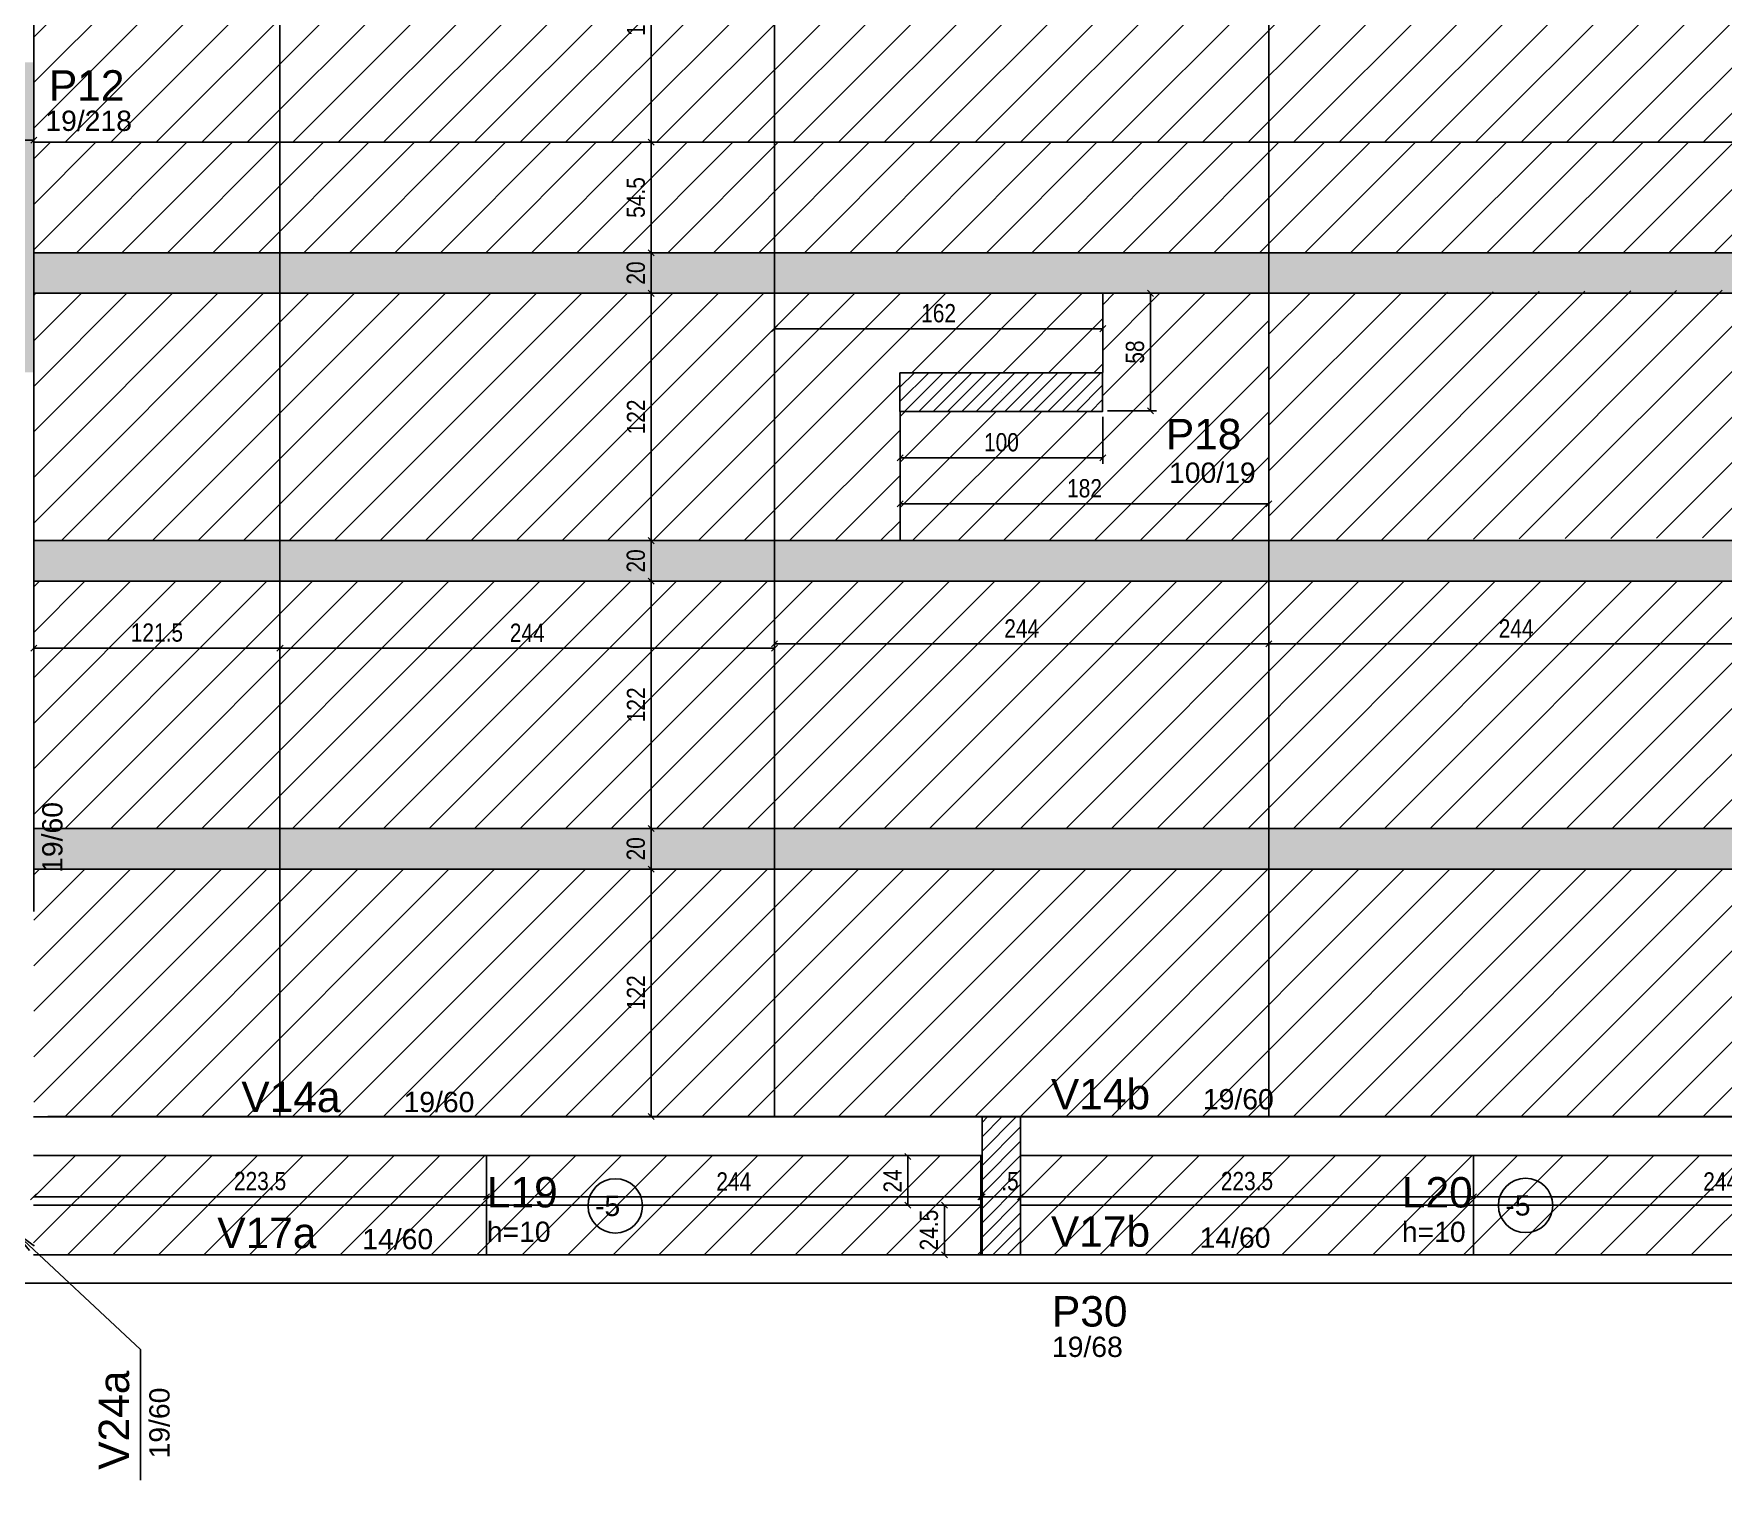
# Model space of a CAD drawing. Extents: x 1022 to 7350, y 170 to 3791.
# Drawn here: x 4524 to 5358, y 1556 to 2270 of the extents above; entities that cross this region are included whole.
import ezdxf

# ---------------------------------------------------------------- set-up
doc = ezdxf.new("R2010")
doc.units = 0
for name, color, linetype in [('1', 1, 'Continuous'), ('3', 3, 'Continuous'), ('8', 8, 'Continuous'), ('COTA', 241, 'Continuous'), ('ES-VIGA', 3, 'Continuous'), ('L-D', 2, 'Continuous'), ('L-N', 4, 'Continuous'), ('P-D', 2, 'Continuous'), ('Painéis', 200, 'Continuous'), ('Pilares', 5, 'Continuous'), ('VIG-D', 2, 'Continuous'), ('VIG-N', 4, 'Continuous')]:
    doc.layers.add(name, color=color, linetype=linetype)
doc.layers.add('Hachura', color=251, linetype='Continuous', lineweight=9)
doc.layers.add('REAPROVEITAMENTO', color=251, linetype='Continuous', lineweight=9)
doc.styles.add('COTA TECNICA-50', font='techl___.ttf', dxfattribs={"height": 9})
doc.styles.get("Standard").update_dxf_attribs({"font": 'arial.ttf'})
doc.dimstyles.new('COTA PAINEL-50', dxfattribs={"dimtxt": 9, "dimasz": 3, "dimexe": 3, "dimexo": 3, "dimgap": 3, "dimtad": 1, "dimdec": 1, "dimzin": 12, "dimdsep": 46, "dimtxsty": 'COTA TECNICA-50', "dimblk1": 'OBLIQUE', "dimblk2": 'OBLIQUE', "dimsah": 1, "dimcen": 0.9, "dimclrd": 4, "dimclre": 4, "dimclrt": 240, "dimadec": 1, "dimazin": 3, "dimtfac": 1, "dimtdec": 1, "dimtmove": 0, "dimatfit": 3, "dimfxl": 1, "dimtolj": 1, "dimtzin": 12, "dimarcsym": 0})
pattern_1 = [(45, (-1214.97, -298.365), (-11.22532, 11.22532), [])]

# ---------------------------------------------------------------- blocks, each defined once
blk = doc.blocks.new('_Oblique')
at = {"color": 0, "linetype": 'ByBlock', "lineweight": -2}
blk.add_line((-0.5, -0.5), (0.5, 0.5), dxfattribs=at)
blk = doc.blocks.new('*D112')
at = {"layer": 'COTA', "color": 4, "lineweight": -2, "transparency": 16777216}
for p, q in [((4498.45, 2220.37), (4498.45, 2220.37)), ((4524.45, 2220.37), (4524.45, 2220.37)), ((4498.45, 2217.37), (4524.45, 2217.37))]:
    blk.add_line(p, q, dxfattribs=at)
at = {"layer": 'Defpoints', "color": 0, "transparency": 16777216}
for p in [(4498.45, 2217.37), (4524.45, 2217.37), (4524.45, 2217.37)]:
    blk.add_point(p, dxfattribs=at)
at = {"layer": 'COTA', "color": 4, "lineweight": -2, "transparency": 16777216, "xscale": 3, "yscale": 3, "zscale": 3, "rotation": 180}
blk.add_blockref('_Oblique', (4498.45, 2217.37), dxfattribs=at)
at = {"layer": 'COTA', "color": 4, "lineweight": -2, "transparency": 16777216, "xscale": 3, "yscale": 3, "zscale": 3}
blk.add_blockref('_Oblique', (4524.45, 2217.37), dxfattribs=at)
at = {"layer": 'COTA', "color": 240, "transparency": 16777216, "insert": (4511.45, 2224.96), "char_height": 9, "attachment_point": 5, "style": 'COTA TECNICA-50'}
blk.add_mtext('\\A1;26', dxfattribs=at)
blk = doc.blocks.new('*D119')
at = {"layer": 'COTA', "color": 4, "lineweight": -2, "transparency": 16777216}
blk.add_line((4829.15, 1735.86), (4829.15, 1857.86), dxfattribs=at)
at = {"layer": 'Defpoints', "color": 0, "transparency": 16777216}
for p in [(4829.15, 1857.86), (4829.15, 1857.86), (4829.15, 1735.86)]:
    blk.add_point(p, dxfattribs=at)
at = {"layer": 'COTA', "color": 4, "lineweight": -2, "transparency": 16777216, "xscale": 3, "yscale": 3, "zscale": 3}
for p, rotation in [((4829.15, 1857.86), 90), ((4829.15, 1735.86), 270)]:
    blk.add_blockref('_Oblique', p, dxfattribs=dict(at, rotation=rotation))
at = {"layer": 'COTA', "color": 240, "transparency": 16777216, "insert": (4821.6, 1796.86), "char_height": 9, "attachment_point": 5, "rotation": 90, "style": 'COTA TECNICA-50'}
blk.add_mtext('\\A1;122', dxfattribs=at)
blk = doc.blocks.new('*D120')
at = {"layer": 'COTA', "color": 4, "lineweight": -2, "transparency": 16777216}
blk.add_line((4829.15, 1857.86), (4829.15, 1877.86), dxfattribs=at)
at = {"layer": 'Defpoints', "color": 0, "transparency": 16777216}
for p in [(4829.15, 1877.86), (4829.15, 1877.86), (4829.15, 1857.86)]:
    blk.add_point(p, dxfattribs=at)
at = {"layer": 'COTA', "color": 4, "lineweight": -2, "transparency": 16777216, "xscale": 3, "yscale": 3, "zscale": 3}
for p, rotation in [((4829.15, 1877.86), 90), ((4829.15, 1857.86), 270)]:
    blk.add_blockref('_Oblique', p, dxfattribs=dict(at, rotation=rotation))
at = {"layer": 'COTA', "color": 240, "transparency": 16777216, "insert": (4821.56, 1867.86), "char_height": 9, "attachment_point": 5, "rotation": 90, "style": 'COTA TECNICA-50'}
blk.add_mtext('\\A1;20', dxfattribs=at)
blk = doc.blocks.new('*D121')
at = {"layer": 'COTA', "color": 4, "lineweight": -2, "transparency": 16777216}
blk.add_line((4829.15, 1877.86), (4829.15, 1999.86), dxfattribs=at)
at = {"layer": 'Defpoints', "color": 0, "transparency": 16777216}
for p in [(4829.15, 1999.86), (4829.15, 1999.86), (4829.15, 1877.86)]:
    blk.add_point(p, dxfattribs=at)
at = {"layer": 'COTA', "color": 4, "lineweight": -2, "transparency": 16777216, "xscale": 3, "yscale": 3, "zscale": 3}
for p, rotation in [((4829.15, 1999.86), 90), ((4829.15, 1877.86), 270)]:
    blk.add_blockref('_Oblique', p, dxfattribs=dict(at, rotation=rotation))
at = {"layer": 'COTA', "color": 240, "transparency": 16777216, "insert": (4821.6, 1938.86), "char_height": 9, "attachment_point": 5, "rotation": 90, "style": 'COTA TECNICA-50'}
blk.add_mtext('\\A1;122', dxfattribs=at)
blk = doc.blocks.new('*D122')
at = {"layer": 'COTA', "color": 4, "lineweight": -2, "transparency": 16777216}
blk.add_line((4829.15, 1999.86), (4829.15, 2019.86), dxfattribs=at)
at = {"layer": 'Defpoints', "color": 0, "transparency": 16777216}
for p in [(4829.15, 2019.86), (4829.15, 2019.86), (4829.15, 1999.86)]:
    blk.add_point(p, dxfattribs=at)
at = {"layer": 'COTA', "color": 4, "lineweight": -2, "transparency": 16777216, "xscale": 3, "yscale": 3, "zscale": 3}
for p, rotation in [((4829.15, 2019.86), 90), ((4829.15, 1999.86), 270)]:
    blk.add_blockref('_Oblique', p, dxfattribs=dict(at, rotation=rotation))
at = {"layer": 'COTA', "color": 240, "transparency": 16777216, "insert": (4821.56, 2009.86), "char_height": 9, "attachment_point": 5, "rotation": 90, "style": 'COTA TECNICA-50'}
blk.add_mtext('\\A1;20', dxfattribs=at)
blk = doc.blocks.new('*D193')
at = {"layer": 'COTA', "color": 4, "lineweight": -2, "transparency": 16777216}
blk.add_line((4829.15, 2019.86), (4829.15, 2141.86), dxfattribs=at)
at = {"layer": 'Defpoints', "color": 0, "transparency": 16777216}
for p in [(4829.15, 2141.86), (4829.15, 2141.86), (4829.15, 2019.86)]:
    blk.add_point(p, dxfattribs=at)
at = {"layer": 'COTA', "color": 4, "lineweight": -2, "transparency": 16777216, "xscale": 3, "yscale": 3, "zscale": 3}
for p, rotation in [((4829.15, 2141.86), 90), ((4829.15, 2019.86), 270)]:
    blk.add_blockref('_Oblique', p, dxfattribs=dict(at, rotation=rotation))
at = {"layer": 'COTA', "color": 240, "transparency": 16777216, "insert": (4821.6, 2080.86), "char_height": 9, "attachment_point": 5, "rotation": 90, "style": 'COTA TECNICA-50'}
blk.add_mtext('\\A1;122', dxfattribs=at)
blk = doc.blocks.new('*D194')
at = {"layer": 'COTA', "color": 4, "lineweight": -2, "transparency": 16777216}
for p, q in [((4829.15, 2141.86), (4829.15, 2161.86)), ((4831.66, 2161.86), (4832.15, 2161.86))]:
    blk.add_line(p, q, dxfattribs=at)
at = {"layer": 'Defpoints', "color": 0, "transparency": 16777216}
for p in [(4828.66, 2161.86), (4829.15, 2161.86), (4829.15, 2141.86)]:
    blk.add_point(p, dxfattribs=at)
at = {"layer": 'COTA', "color": 4, "lineweight": -2, "transparency": 16777216, "xscale": 3, "yscale": 3, "zscale": 3}
for p, rotation in [((4829.15, 2161.86), 90), ((4829.15, 2141.86), 270)]:
    blk.add_blockref('_Oblique', p, dxfattribs=dict(at, rotation=rotation))
at = {"layer": 'COTA', "color": 240, "transparency": 16777216, "insert": (4821.56, 2151.86), "char_height": 9, "attachment_point": 5, "rotation": 90, "style": 'COTA TECNICA-50'}
blk.add_mtext('\\A1;20', dxfattribs=at)
blk = doc.blocks.new('*D195')
at = {"layer": 'COTA', "color": 4, "lineweight": -2, "transparency": 16777216}
for p, q in [((4778.65, 2216.36), (4832.15, 2216.36)), ((4829.15, 2161.86), (4829.15, 2216.36)), ((4831.66, 2161.86), (4832.15, 2161.86))]:
    blk.add_line(p, q, dxfattribs=at)
at = {"layer": 'Defpoints', "color": 0, "transparency": 16777216}
for p in [(4775.65, 2216.36), (4829.15, 2216.36), (4828.66, 2161.86)]:
    blk.add_point(p, dxfattribs=at)
at = {"layer": 'COTA', "color": 4, "lineweight": -2, "transparency": 16777216, "xscale": 3, "yscale": 3, "zscale": 3}
for p, rotation in [((4829.15, 2216.36), 90), ((4829.15, 2161.86), 270)]:
    blk.add_blockref('_Oblique', p, dxfattribs=dict(at, rotation=rotation))
at = {"layer": 'COTA', "color": 240, "transparency": 16777216, "insert": (4821.55, 2189.11), "char_height": 9, "attachment_point": 5, "rotation": 90, "style": 'COTA TECNICA-50'}
blk.add_mtext('\\A1;54.5', dxfattribs=at)
blk = doc.blocks.new('*D57')
at = {"layer": 'COTA', "color": 4, "lineweight": -2, "transparency": 16777216}
for p, q in [((4829.15, 2216.36), (4829.15, 2338.36)), ((4831.89, 2338.36), (4832.15, 2338.36)), ((4827.63, 2216.36), (4826.15, 2216.36))]:
    blk.add_line(p, q, dxfattribs=at)
at = {"layer": 'Defpoints', "color": 0, "transparency": 16777216}
for p in [(4828.89, 2338.36), (4829.15, 2338.36), (4830.63, 2216.36)]:
    blk.add_point(p, dxfattribs=at)
at = {"layer": 'COTA', "color": 4, "lineweight": -2, "transparency": 16777216, "xscale": 3, "yscale": 3, "zscale": 3}
for p, rotation in [((4829.15, 2338.36), 90), ((4829.15, 2216.36), 270)]:
    blk.add_blockref('_Oblique', p, dxfattribs=dict(at, rotation=rotation))
at = {"layer": 'COTA', "color": 240, "transparency": 16777216, "insert": (4821.6, 2277.36), "char_height": 9, "attachment_point": 5, "rotation": 90, "style": 'COTA TECNICA-50'}
blk.add_mtext('\\A1;122', dxfattribs=at)
blk = doc.blocks.new('*D198')
at = {"layer": 'COTA', "color": 4, "lineweight": -2, "transparency": 16777216}
for p, q in [((5054.94, 2141.86), (5078.48, 2141.86)), ((5075.48, 2083.86), (5075.48, 2141.86)), ((5054.23, 2083.86), (5078.48, 2083.86))]:
    blk.add_line(p, q, dxfattribs=at)
at = {"layer": 'Defpoints', "color": 0, "transparency": 16777216}
for p in [(5051.94, 2141.86), (5075.48, 2141.86), (5051.23, 2083.86)]:
    blk.add_point(p, dxfattribs=at)
at = {"layer": 'COTA', "color": 4, "lineweight": -2, "transparency": 16777216, "xscale": 3, "yscale": 3, "zscale": 3}
for p, rotation in [((5075.48, 2141.86), 90), ((5075.48, 2083.86), 270)]:
    blk.add_blockref('_Oblique', p, dxfattribs=dict(at, rotation=rotation))
at = {"layer": 'COTA', "color": 240, "transparency": 16777216, "insert": (5067.87, 2112.86), "char_height": 9, "attachment_point": 5, "rotation": 90, "style": 'COTA TECNICA-50'}
blk.add_mtext('\\A1;58', dxfattribs=at)
blk = doc.blocks.new('*D75')
at = {"layer": 'COTA', "color": 4, "lineweight": -2, "transparency": 16777216}
for p, q in [((5051.94, 2080.86), (5051.94, 2057.74)), ((4951.94, 2073.86), (4951.94, 2057.74)), ((4951.94, 2060.74), (5051.94, 2060.74))]:
    blk.add_line(p, q, dxfattribs=at)
at = {"layer": 'Defpoints', "color": 0, "transparency": 16777216}
for p in [(4951.94, 2076.86), (5051.94, 2083.86), (5051.94, 2060.74)]:
    blk.add_point(p, dxfattribs=at)
at = {"layer": 'COTA', "color": 4, "lineweight": -2, "transparency": 16777216, "xscale": 3, "yscale": 3, "zscale": 3, "rotation": 180}
blk.add_blockref('_Oblique', (4951.94, 2060.74), dxfattribs=at)
at = {"layer": 'COTA', "color": 4, "lineweight": -2, "transparency": 16777216, "xscale": 3, "yscale": 3, "zscale": 3}
blk.add_blockref('_Oblique', (5051.94, 2060.74), dxfattribs=at)
at = {"layer": 'COTA', "color": 240, "transparency": 16777216, "insert": (5001.94, 2068.33), "char_height": 9, "attachment_point": 5, "style": 'COTA TECNICA-50'}
blk.add_mtext('\\A1;100', dxfattribs=at)
blk = doc.blocks.new('*D76')
at = {"layer": 'COTA', "color": 4, "lineweight": -2, "transparency": 16777216}
blk.add_line((4524.45, 1966.86), (4645.94, 1966.86), dxfattribs=at)
at = {"layer": 'Defpoints', "color": 0, "transparency": 16777216}
for p in [(4524.45, 1966.86), (4645.94, 1966.86), (4645.94, 1966.86)]:
    blk.add_point(p, dxfattribs=at)
at = {"layer": 'COTA', "color": 4, "lineweight": -2, "transparency": 16777216, "xscale": 3, "yscale": 3, "zscale": 3, "rotation": 180}
blk.add_blockref('_Oblique', (4524.45, 1966.86), dxfattribs=at)
at = {"layer": 'COTA', "color": 4, "lineweight": -2, "transparency": 16777216, "xscale": 3, "yscale": 3, "zscale": 3}
blk.add_blockref('_Oblique', (4645.94, 1966.86), dxfattribs=at)
at = {"layer": 'COTA', "color": 240, "transparency": 16777216, "insert": (4585.19, 1974.46), "char_height": 9, "attachment_point": 5, "style": 'COTA TECNICA-50'}
blk.add_mtext('\\A1;121.5', dxfattribs=at)
blk = doc.blocks.new('*D199')
at = {"layer": 'COTA', "color": 4, "lineweight": -2, "transparency": 16777216}
for p, q in [((4645.94, 1966.86), (4889.94, 1966.86)), ((4889.94, 1965.99), (4889.94, 1963.86))]:
    blk.add_line(p, q, dxfattribs=at)
at = {"layer": 'Defpoints', "color": 0, "transparency": 16777216}
for p in [(4889.94, 1968.99), (4645.94, 1966.86), (4889.94, 1966.86)]:
    blk.add_point(p, dxfattribs=at)
at = {"layer": 'COTA', "color": 4, "lineweight": -2, "transparency": 16777216, "xscale": 3, "yscale": 3, "zscale": 3, "rotation": 180}
blk.add_blockref('_Oblique', (4645.94, 1966.86), dxfattribs=at)
at = {"layer": 'COTA', "color": 4, "lineweight": -2, "transparency": 16777216, "xscale": 3, "yscale": 3, "zscale": 3}
blk.add_blockref('_Oblique', (4889.94, 1966.86), dxfattribs=at)
at = {"layer": 'COTA', "color": 240, "transparency": 16777216, "insert": (4767.94, 1974.43), "char_height": 9, "attachment_point": 5, "style": 'COTA TECNICA-50'}
blk.add_mtext('\\A1;244', dxfattribs=at)
blk = doc.blocks.new('*D200')
at = {"layer": 'COTA', "color": 4, "lineweight": -2, "transparency": 16777216}
blk.add_line((4889.94, 1968.99), (5133.94, 1968.99), dxfattribs=at)
at = {"layer": 'Defpoints', "color": 0, "transparency": 16777216}
for p in [(4889.94, 1968.99), (5133.94, 1968.99), (5133.94, 1968.99)]:
    blk.add_point(p, dxfattribs=at)
at = {"layer": 'COTA', "color": 4, "lineweight": -2, "transparency": 16777216, "xscale": 3, "yscale": 3, "zscale": 3, "rotation": 180}
blk.add_blockref('_Oblique', (4889.94, 1968.99), dxfattribs=at)
at = {"layer": 'COTA', "color": 4, "lineweight": -2, "transparency": 16777216, "xscale": 3, "yscale": 3, "zscale": 3}
blk.add_blockref('_Oblique', (5133.94, 1968.99), dxfattribs=at)
at = {"layer": 'COTA', "color": 240, "transparency": 16777216, "insert": (5011.94, 1976.56), "char_height": 9, "attachment_point": 5, "style": 'COTA TECNICA-50'}
blk.add_mtext('\\A1;244', dxfattribs=at)
blk = doc.blocks.new('*D201')
at = {"layer": 'COTA', "color": 4, "lineweight": -2, "transparency": 16777216}
blk.add_line((5133.94, 1968.99), (5377.94, 1968.99), dxfattribs=at)
at = {"layer": 'Defpoints', "color": 0, "transparency": 16777216}
for p in [(5133.94, 1968.99), (5377.94, 1968.99), (5377.94, 1968.99)]:
    blk.add_point(p, dxfattribs=at)
at = {"layer": 'COTA', "color": 4, "lineweight": -2, "transparency": 16777216, "xscale": 3, "yscale": 3, "zscale": 3, "rotation": 180}
blk.add_blockref('_Oblique', (5133.94, 1968.99), dxfattribs=at)
at = {"layer": 'COTA', "color": 4, "lineweight": -2, "transparency": 16777216, "xscale": 3, "yscale": 3, "zscale": 3}
blk.add_blockref('_Oblique', (5377.94, 1968.99), dxfattribs=at)
at = {"layer": 'COTA', "color": 240, "transparency": 16777216, "insert": (5255.94, 1976.56), "char_height": 9, "attachment_point": 5, "style": 'COTA TECNICA-50'}
blk.add_mtext('\\A1;244', dxfattribs=at)
blk = doc.blocks.new('*D205')
at = {"layer": 'COTA', "color": 4, "lineweight": -2, "transparency": 16777216}
for p, q in [((4889.94, 2128.73), (4889.94, 2121.4)), ((5051.94, 2128.73), (5051.94, 2121.4)), ((4889.94, 2124.4), (5051.94, 2124.4))]:
    blk.add_line(p, q, dxfattribs=at)
at = {"layer": 'Defpoints', "color": 0, "transparency": 16777216}
for p in [(4889.94, 2131.73), (5051.94, 2131.73), (5051.94, 2124.4)]:
    blk.add_point(p, dxfattribs=at)
at = {"layer": 'COTA', "color": 4, "lineweight": -2, "transparency": 16777216, "xscale": 3, "yscale": 3, "zscale": 3, "rotation": 180}
blk.add_blockref('_Oblique', (4889.94, 2124.4), dxfattribs=at)
at = {"layer": 'COTA', "color": 4, "lineweight": -2, "transparency": 16777216, "xscale": 3, "yscale": 3, "zscale": 3}
blk.add_blockref('_Oblique', (5051.94, 2124.4), dxfattribs=at)
at = {"layer": 'COTA', "color": 240, "transparency": 16777216, "insert": (4970.94, 2131.99), "char_height": 9, "attachment_point": 5, "style": 'COTA TECNICA-50'}
blk.add_mtext('\\A1;162', dxfattribs=at)
blk = doc.blocks.new('*D206')
at = {"layer": 'COTA', "color": 4, "lineweight": -2, "transparency": 16777216}
for p, q in [((4951.94, 2040.91), (4951.94, 2035.05)), ((4951.94, 2038.05), (5133.94, 2038.05)), ((5133.94, 2040.91), (5133.94, 2035.05))]:
    blk.add_line(p, q, dxfattribs=at)
at = {"layer": 'Defpoints', "color": 0, "transparency": 16777216}
for p in [(4951.94, 2043.91), (5133.94, 2043.91), (5133.94, 2038.05)]:
    blk.add_point(p, dxfattribs=at)
at = {"layer": 'COTA', "color": 4, "lineweight": -2, "transparency": 16777216, "xscale": 3, "yscale": 3, "zscale": 3, "rotation": 180}
blk.add_blockref('_Oblique', (4951.94, 2038.05), dxfattribs=at)
at = {"layer": 'COTA', "color": 4, "lineweight": -2, "transparency": 16777216, "xscale": 3, "yscale": 3, "zscale": 3}
blk.add_blockref('_Oblique', (5133.94, 2038.05), dxfattribs=at)
at = {"layer": 'COTA', "color": 240, "transparency": 16777216, "insert": (5042.94, 2045.63), "char_height": 9, "attachment_point": 5, "style": 'COTA TECNICA-50'}
blk.add_mtext('\\A1;182', dxfattribs=at)
blk = doc.blocks.new('*D47')
at = {"layer": 'COTA', "color": 4, "lineweight": -2, "transparency": 16777216}
blk.add_line((4973.8, 1667.53), (4973.8, 1692.03), dxfattribs=at)
at = {"layer": 'Defpoints', "color": 0, "transparency": 16777216}
for p in [(4973.8, 1692.03), (4973.8, 1692.03), (4973.8, 1667.53)]:
    blk.add_point(p, dxfattribs=at)
at = {"layer": 'COTA', "color": 4, "lineweight": -2, "transparency": 16777216, "xscale": 3, "yscale": 3, "zscale": 3}
for p, rotation in [((4973.8, 1692.03), 90), ((4973.8, 1667.53), 270)]:
    blk.add_blockref('_Oblique', p, dxfattribs=dict(at, rotation=rotation))
at = {"layer": 'COTA', "color": 240, "transparency": 16777216, "insert": (4966.2, 1679.78), "char_height": 9, "attachment_point": 5, "rotation": 90, "style": 'COTA TECNICA-50'}
blk.add_mtext('\\A1;24.5', dxfattribs=at)
blk = doc.blocks.new('*D48')
at = {"layer": 'COTA', "color": 4, "lineweight": -2, "transparency": 16777216}
blk.add_line((4955.79, 1692.03), (4955.79, 1716.02), dxfattribs=at)
at = {"layer": 'Defpoints', "color": 0, "transparency": 16777216}
for p in [(4955.79, 1716.02), (4955.79, 1716.02), (4955.79, 1692.03)]:
    blk.add_point(p, dxfattribs=at)
at = {"layer": 'COTA', "color": 4, "lineweight": -2, "transparency": 16777216, "xscale": 3, "yscale": 3, "zscale": 3}
for p, rotation in [((4955.79, 1716.02), 90), ((4955.79, 1692.03), 270)]:
    blk.add_blockref('_Oblique', p, dxfattribs=dict(at, rotation=rotation))
at = {"layer": 'COTA', "color": 240, "transparency": 16777216, "insert": (4948.23, 1704.03), "char_height": 9, "attachment_point": 5, "rotation": 90, "style": 'COTA TECNICA-50'}
blk.add_mtext('\\A1;24', dxfattribs=at)
blk = doc.blocks.new('*D187')
at = {"layer": 'COTA', "color": 4, "lineweight": -2, "transparency": 16777216}
for p, q in [((4991.86, 1696.21), (4988.86, 1696.21)), ((4991.86, 1696.21), (4992.36, 1696.21)), ((4991.86, 1693.43), (4991.86, 1693.21)), ((4992.36, 1696.21), (5013.95, 1696.21)), ((4992.36, 1693.43), (4992.36, 1693.21))]:
    blk.add_line(p, q, dxfattribs=at)
at = {"layer": 'Defpoints', "color": 0, "transparency": 16777216}
for p in [(4991.86, 1696.43), (4992.36, 1696.43), (4992.36, 1696.21)]:
    blk.add_point(p, dxfattribs=at)
at = {"layer": 'COTA', "color": 4, "lineweight": -2, "transparency": 16777216, "xscale": 3, "yscale": 3, "zscale": 3}
blk.add_blockref('_Oblique', (4991.86, 1696.21), dxfattribs=at)
at = {"layer": 'COTA', "color": 4, "lineweight": -2, "transparency": 16777216, "xscale": 3, "yscale": 3, "zscale": 3, "rotation": 180}
blk.add_blockref('_Oblique', (4992.36, 1696.21), dxfattribs=at)
at = {"layer": 'COTA', "color": 240, "transparency": 16777216, "insert": (5006.16, 1703.81), "char_height": 9, "attachment_point": 5, "style": 'COTA TECNICA-50'}
blk.add_mtext('\\A1;.5', dxfattribs=at)
blk = doc.blocks.new('*D188')
at = {"layer": 'COTA', "color": 4, "lineweight": -2, "transparency": 16777216}
blk.add_line((4991.86, 1696.21), (4747.86, 1696.21), dxfattribs=at)
at = {"layer": 'Defpoints', "color": 0, "transparency": 16777216}
for p in [(4747.86, 1696.21), (4747.86, 1696.21), (4991.86, 1696.21)]:
    blk.add_point(p, dxfattribs=at)
at = {"layer": 'COTA', "color": 4, "lineweight": -2, "transparency": 16777216, "xscale": 3, "yscale": 3, "zscale": 3, "rotation": 180}
blk.add_blockref('_Oblique', (4747.86, 1696.21), dxfattribs=at)
at = {"layer": 'COTA', "color": 4, "lineweight": -2, "transparency": 16777216, "xscale": 3, "yscale": 3, "zscale": 3}
blk.add_blockref('_Oblique', (4991.86, 1696.21), dxfattribs=at)
at = {"layer": 'COTA', "color": 240, "transparency": 16777216, "insert": (4869.86, 1703.78), "char_height": 9, "attachment_point": 5, "style": 'COTA TECNICA-50'}
blk.add_mtext('\\A1;244', dxfattribs=at)
blk = doc.blocks.new('*D49')
at = {"layer": 'COTA', "color": 4, "lineweight": -2, "transparency": 16777216}
blk.add_line((4747.86, 1696.21), (4524.36, 1696.21), dxfattribs=at)
at = {"layer": 'Defpoints', "color": 0, "transparency": 16777216}
for p in [(4524.36, 1696.21), (4524.36, 1696.21), (4747.86, 1696.21)]:
    blk.add_point(p, dxfattribs=at)
at = {"layer": 'COTA', "color": 4, "lineweight": -2, "transparency": 16777216, "xscale": 3, "yscale": 3, "zscale": 3, "rotation": 180}
blk.add_blockref('_Oblique', (4524.36, 1696.21), dxfattribs=at)
at = {"layer": 'COTA', "color": 4, "lineweight": -2, "transparency": 16777216, "xscale": 3, "yscale": 3, "zscale": 3}
blk.add_blockref('_Oblique', (4747.86, 1696.21), dxfattribs=at)
at = {"layer": 'COTA', "color": 240, "transparency": 16777216, "insert": (4636.11, 1703.91), "char_height": 9, "attachment_point": 5, "style": 'COTA TECNICA-50'}
blk.add_mtext('\\A1;223.5', dxfattribs=at)
blk = doc.blocks.new('*D190')
at = {"layer": 'COTA', "color": 4, "lineweight": -2, "transparency": 16777216}
blk.add_line((5478.86, 1696.21), (5234.86, 1696.21), dxfattribs=at)
at = {"layer": 'Defpoints', "color": 0, "transparency": 16777216}
for p in [(5234.86, 1696.21), (5234.86, 1696.21), (5478.86, 1696.21)]:
    blk.add_point(p, dxfattribs=at)
at = {"layer": 'COTA', "color": 4, "lineweight": -2, "transparency": 16777216, "xscale": 3, "yscale": 3, "zscale": 3, "rotation": 180}
blk.add_blockref('_Oblique', (5234.86, 1696.21), dxfattribs=at)
at = {"layer": 'COTA', "color": 4, "lineweight": -2, "transparency": 16777216, "xscale": 3, "yscale": 3, "zscale": 3}
blk.add_blockref('_Oblique', (5478.86, 1696.21), dxfattribs=at)
at = {"layer": 'COTA', "color": 240, "transparency": 16777216, "insert": (5356.86, 1703.78), "char_height": 9, "attachment_point": 5, "style": 'COTA TECNICA-50'}
blk.add_mtext('\\A1;244', dxfattribs=at)
blk = doc.blocks.new('*D52')
at = {"layer": 'COTA', "color": 4, "lineweight": -2, "transparency": 16777216}
blk.add_line((5234.86, 1696.21), (5011.36, 1696.21), dxfattribs=at)
at = {"layer": 'Defpoints', "color": 0, "transparency": 16777216}
for p in [(5011.36, 1696.21), (5011.36, 1696.21), (5234.86, 1696.21)]:
    blk.add_point(p, dxfattribs=at)
at = {"layer": 'COTA', "color": 4, "lineweight": -2, "transparency": 16777216, "xscale": 3, "yscale": 3, "zscale": 3, "rotation": 180}
blk.add_blockref('_Oblique', (5011.36, 1696.21), dxfattribs=at)
at = {"layer": 'COTA', "color": 4, "lineweight": -2, "transparency": 16777216, "xscale": 3, "yscale": 3, "zscale": 3}
blk.add_blockref('_Oblique', (5234.86, 1696.21), dxfattribs=at)
at = {"layer": 'COTA', "color": 240, "transparency": 16777216, "insert": (5123.11, 1703.91), "char_height": 9, "attachment_point": 5, "style": 'COTA TECNICA-50'}
blk.add_mtext('\\A1;223.5', dxfattribs=at)

msp = doc.modelspace()

# ---------------------------------------------------------------- hatches: boundary and pattern name
at = {"layer": 'Hachura', "linetype": 'ByBlock'}
h = msp.add_hatch(color=256, dxfattribs=at)
h.dxf.hatch_style = 1
h.paths.add_polyline_path([(4524.41, 2102.86), (4498.36, 2102.86), (4498.45, 2255.86), (4524.49, 2255.86)])
h = msp.add_hatch(color=256, dxfattribs=at)
h.dxf.hatch_style = 1
h.paths.add_polyline_path([(6128.94, 2161.86), (6128.94, 2141.82), (6353.94, 2141.82), (6353.94, 2161.86)])
h.paths.add_polyline_path([(6109.94, 2141.82), (6109.94, 2161.86), (4524.45, 2161.86), (4524.45, 2141.82)])
h = msp.add_hatch(color=256, dxfattribs=at)
h.dxf.hatch_style = 1
h.paths.add_polyline_path([(6456.44, 2019.86), (6456.44, 1999.83), (4524.45, 1999.83), (4524.45, 2019.86)])
h = msp.add_hatch(color=256, dxfattribs=at)
h.dxf.hatch_style = 1
h.paths.add_polyline_path([(6456.44, 1877.86), (6456.44, 1857.83), (4524.45, 1857.83), (4524.45, 1877.86)])
at = {"layer": 'REAPROVEITAMENTO', "linetype": 'ByBlock'}
h = msp.add_hatch(dxfattribs=at)
h.set_pattern_fill('ANSI31', color=256, scale=5, style=2)
h.set_pattern_definition([(45, (-1214.97, -440.365), (-11.22532, 11.22532), [])])
h.paths.add_polyline_path([(6109.94, 2338.36), (4524.45, 2338.36), (4524.45, 2331.86), (4524.45, 2216.36), (6109.94, 2216.36)])
h = msp.add_hatch(dxfattribs=at)
h.set_pattern_fill('ANSI31', color=256, scale=5, style=2)
h.set_pattern_definition(pattern_1)
h.paths.add_polyline_path([(6109.95, 2216.27), (4524.45, 2216.36), (4524.45, 2161.86), (6109.95, 2161.86)])
h = msp.add_hatch(dxfattribs=at)
h.set_pattern_fill('ANSI31', color=256, scale=5, style=2)
h.set_pattern_definition(pattern_1)
h.paths.add_polyline_path([(5468.14, 2102.57), (5475.21, 2102.57), (5456.21, 2083.57), (5449.14, 2083.57)])
h.paths.add_polyline_path([(5446.93, 2102.57), (5454, 2102.57), (5438.9, 2087.47), (5438.9, 2094.54)])
h.paths.add_polyline_path([(5505.71, 2083.57), (5498.64, 2083.57), (5517.64, 2102.56), (5524.71, 2102.56)])
h.paths.add_polyline_path([(5519.85, 2083.56), (5538.9, 2102.56), (5538.9, 2144.56), (5133.94, 2141.86), (5133.94, 2019.86), (5538.9, 2022.56), (5538.9, 2095.53), (5526.92, 2083.56)])
h = msp.add_hatch(dxfattribs=at)
h.set_pattern_fill('ANSI31', color=256, scale=5, style=2)
h.set_pattern_definition(pattern_1)
h.paths.add_polyline_path([(4951.94, 2083.86), (4951.94, 2102.86), (5051.94, 2102.86), (5051.94, 2141.86), (4524.45, 2141.86), (4524.45, 2019.86), (4951.94, 2019.86)])
h = msp.add_hatch(dxfattribs=at)
h.set_pattern_fill('ANSI31', color=256, scale=5, style=2)
h.set_pattern_definition([(45, (-1644.113, -182.004), (-11.22532, 11.22532), [])])
h.paths.add_polyline_path([(5133.94, 2141.86), (5051.94, 2141.86), (5051.94, 2102.6), (5051.89, 2102.6), (5051.89, 2083.6), (4951.94, 2083.61), (4951.94, 2019.86), (5133.94, 2019.86)])
h.paths.add_polyline_path([(5076.7, 2103.55), (5076.7, 2122.56), (5058.18, 2122.56), (5058.18, 2103.55)], flags=24)
h.paths.add_polyline_path([(4990.06, 2059.49), (5012.98, 2059.49), (5012.98, 2078.01), (4990.06, 2078.01)], flags=24)
h.paths.add_polyline_path([(5031.18, 2036.77), (5053.97, 2036.77), (5053.97, 2055.29), (5031.18, 2055.29)], flags=24)
h = msp.add_hatch(dxfattribs=at)
h.set_pattern_fill('ANSI31', color=256, scale=5, style=2)
h.set_pattern_definition([(45, (-1214.969, -778.86), (-11.22532, 11.22532), [])])
h.paths.add_polyline_path([(6456.44, 1999.86), (4524.45, 1999.86), (4524.45, 1993.36), (4524.45, 1877.86), (6456.44, 1877.86)])
h = msp.add_hatch(dxfattribs=at)
h.set_pattern_fill('ANSI31', color=256, scale=5, style=2)
h.set_pattern_definition([(45, (-1214.969, -920.86), (-11.22532, 11.22532), [])])
h.paths.add_polyline_path([(4524.45, 1857.86), (4524.45, 1735.86), (6456.44, 1735.86), (6456.44, 1857.86)])
h = msp.add_hatch(dxfattribs=at)
h.set_pattern_fill('ANSI31', color=256, scale=5, style=2)
h.set_pattern_definition([(45, (-101.19, -1156.092), (-11.22532, 11.22532), [])])
h.paths.add_polyline_path([(4992.38, 1716.77), (4524.37, 1716.56), (4524.37, 1667.44), (4992.37, 1667.65)])
h = msp.add_hatch(dxfattribs=at)
h.set_pattern_fill('ANSI31', color=256, scale=5, style=2)
h.set_pattern_definition([(45, (385.807, -1156.133), (-11.22532, 11.22532), [])])
h.paths.add_polyline_path([(5479.37, 1716.73), (5011.37, 1716.52), (5011.37, 1667.4), (5479.37, 1667.61)])

# ---------------------------------------------------------------- linework, layer by layer
at = {"layer": '1', "linetype": 'Continuous'}
msp.add_lwpolyline([(4577.15, 1556.42), (4577.16, 1620.84), (4514.42, 1679.34), (4524.6, 1672.08), (4514.42, 1679.34), (4522.37, 1669.7)], dxfattribs=at)
at = {"layer": '3', "linetype": 'Continuous'}
for centre in [(4811.39, 1691.72), (5260.59, 1691.94)]:
    msp.add_circle(centre, 13.42, dxfattribs=at)
at = {"layer": '8', "linetype": 'Continuous'}
for p, q in [((4951.89, 2088.41), (4966.1, 2102.61)), ((4951.89, 2095.48), (4959.03, 2102.61)), ((4951.89, 2102.55), (4951.96, 2102.61)), ((4951.89, 2102.61), (4951.89, 2102.61)), ((4951.89, 2102.61), (4951.89, 2102.61)), ((4951.89, 2102.61), (4951.89, 2102.61)), ((4954.17, 2083.61), (4973.17, 2102.61)), ((4961.24, 2083.61), (4980.24, 2102.61)), ((4968.31, 2083.61), (4987.31, 2102.61)), ((4975.38, 2083.61), (4994.38, 2102.61)), ((4982.45, 2083.61), (5001.45, 2102.61)), ((4989.52, 2083.61), (5008.52, 2102.61)), ((4996.59, 2083.61), (5015.6, 2102.61)), ((5003.66, 2083.61), (5022.67, 2102.61)), ((5010.74, 2083.61), (5029.74, 2102.61)), ((5017.81, 2083.61), (5036.81, 2102.6)), ((5024.88, 2083.61), (5043.88, 2102.6)), ((5031.95, 2083.61), (5050.95, 2102.6)), ((5051.89, 2102.6), (5051.89, 2102.6)), ((5051.89, 2102.6), (5051.89, 2102.6)), ((5051.89, 2102.6), (5051.89, 2102.6)), ((5001.89, 2093.11), (5001.89, 2093.11)), ((5039.02, 2083.6), (5051.89, 2096.48)), ((5046.09, 2083.6), (5051.89, 2089.41)), ((4951.89, 2083.61), (4951.89, 2083.61)), ((4951.89, 2083.61), (4951.89, 2083.61)), ((5051.89, 2083.6), (5051.89, 2083.6)), ((5051.89, 2083.6), (5051.89, 2083.6)), ((4992.37, 1718.79), (5009.19, 1735.61)), ((4992.37, 1725.86), (5002.12, 1735.61)), ((4992.37, 1732.93), (4995.05, 1735.61)), ((4992.37, 1711.72), (5011.37, 1730.71)), ((4992.36, 1704.65), (5011.37, 1723.64)), ((4992.36, 1697.57), (5011.37, 1716.57)), ((4992.36, 1690.5), (5011.37, 1709.5)), ((4992.36, 1683.43), (5011.36, 1702.43)), ((5001.86, 1701.61), (5001.86, 1701.61)), ((4992.36, 1676.36), (5011.36, 1695.36)), ((4992.36, 1669.29), (5011.36, 1688.29)), ((4997.75, 1667.61), (5011.36, 1681.22)), ((4992.36, 1667.61), (4992.36, 1667.61)), ((4992.36, 1667.61), (4992.36, 1667.61)), ((5004.82, 1667.61), (5011.36, 1674.15)), ((5011.36, 1667.61), (5011.36, 1667.61)), ((5011.36, 1667.61), (5011.36, 1667.61))]:
    msp.add_line(p, q, dxfattribs=at)
at = {"layer": 'ES-VIGA', "linetype": 'Continuous'}
for points in [[(4992.37, 1735.61), (4524.37, 1735.65)], [(5479.37, 1735.57), (5011.37, 1735.61)], [(4524.37, 1716.65), (4992.37, 1716.61)], [(5011.37, 1716.61), (5479.37, 1716.57)], [(4992.36, 1667.61), (4524.37, 1667.65)], [(5479.36, 1667.57), (5011.36, 1667.61)], [(4505.36, 1653.65), (5001.86, 1653.61)], [(5001.86, 1653.61), (5488.86, 1653.57)]]:
    msp.add_lwpolyline(points, dxfattribs=at)
at = {"layer": 'Painéis'}
for p, q in [((4524.45, 1836.86), (4524.45, 2622.36)), ((4645.94, 1735.86), (4645.94, 2622.36)), ((4889.94, 1735.86), (4889.94, 2622.36)), ((5133.94, 1735.86), (5133.94, 2622.36)), ((4524.45, 2216.36), (6109.94, 2216.36)), ((4524.45, 2161.86), (6109.94, 2161.86)), ((4524.45, 2141.86), (6109.94, 2141.86)), ((5051.94, 2102.86), (5051.94, 2141.86)), ((4951.94, 2083.86), (4951.94, 2019.86)), ((6456.44, 2019.86), (4524.45, 2019.86)), ((6456.44, 1999.86), (4524.45, 1999.86)), ((6456.44, 1877.86), (4524.45, 1877.86)), ((6456.44, 1857.86), (4524.45, 1857.86)), ((6456.94, 1735.86), (4531.45, 1735.86)), ((4747.86, 1716.52), (4747.86, 1667.53)), ((4991.86, 1716.52), (4991.86, 1667.53)), ((5234.86, 1716.52), (5234.86, 1667.53)), ((4992.36, 1692.03), (4524.36, 1692.03)), ((5479.36, 1692.03), (5011.36, 1692.03))]:
    msp.add_line(p, q, dxfattribs=at)
at = {"layer": 'Pilares', "linetype": 'Continuous'}
for points in [[(4951.89, 2083.61), (5051.89, 2083.6), (5051.89, 2102.6), (4951.89, 2102.61), (4951.89, 2083.61)], [(4992.36, 1667.61), (5011.36, 1667.61), (5011.37, 1735.61), (4992.37, 1735.61), (4992.36, 1667.61)]]:
    msp.add_lwpolyline(points, dxfattribs=at)

# ---------------------------------------------------------------- texts
at = {"layer": 'L-D', "linetype": 'Continuous'}
for p in [(4748.02, 1673.97), (5199.56, 1673.93)]:
    msp.add_text('h=10', height=10, rotation=359.99518, dxfattribs=at).set_placement(p)
at = {"layer": 'L-N', "linetype": 'Continuous'}
for s, p in [('P12', (4531.91, 2236.9)), ('P18', (5083.09, 2064.92)), ('L19', (4748.02, 1690.97)), ('L20', (5199.56, 1690.93)), ('P30', (5026.88, 1632.2))]:
    msp.add_text(s, height=15, rotation=359.99518, dxfattribs=at).set_placement(p)
at = {"layer": 'P-D', "linetype": 'Continuous'}
for s, p in [('19/218', (4530.16, 2221.95)), ('100/19', (5084.66, 2048.37)), ('19/68', (5026.88, 1617.2))]:
    msp.add_text(s, height=10, rotation=359.99518, dxfattribs=at).set_placement(p)
at = {"layer": 'VIG-D', "linetype": 'Continuous'}
for s, rotation, p in [('19/60', 89.99518, (4538.6, 1855.98)), ('19/60', 359.99518, (4706.91, 1737.98)), ('19/60', 359.99518, (5101.37, 1739.35)), ('-5', 359.99518, (4801.39, 1686.72)), ('-5', 359.99518, (5250.59, 1686.95)), ('14/60', 359.99518, (4686.56, 1670.34)), ('14/60', 359.99518, (5099.77, 1671.06)), ('19/60', 89.99518, (4591.45, 1567.14))]:
    msp.add_text(s, height=10, rotation=rotation, dxfattribs=at).set_placement(p)
at = {"layer": 'VIG-N', "linetype": 'Continuous'}
for s, rotation, p in [('V14a', 359.99518, (4626.87, 1737.99)), ('V14b', 359.99518, (5026.37, 1739.36)), ('V17a', 359.99518, (4615, 1670.88)), ('V17b', 359.99518, (5026.36, 1671.6)), ('V24a', 89.99518, (4571.48, 1561.56))]:
    msp.add_text(s, height=15, rotation=rotation, dxfattribs=at).set_placement(p)

# ---------------------------------------------------------------- dimensions: what is measured, and where the dimension line sits
at = {"layer": 'COTA'}
for base, p1, p2, picture, middle in [((4829.15, 2338.36), (4830.63, 2216.36), (4828.89, 2338.36), '*D57', (4821.6, 2277.36)), ((4829.15, 2216.36), (4828.66, 2161.86), (4775.65, 2216.36), '*D195', (4821.55, 2189.11)), ((4829.15, 2161.86), (4829.15, 2141.86), (4828.66, 2161.86), '*D194', (4821.56, 2151.86))]:
    dim = msp.add_linear_dim(base=base, p1=p1, p2=p2, angle=90, dimstyle='COTA PAINEL-50', override={"dimtmove": 1}, dxfattribs=at)
    dim.commit()
    dim.dimension.update_dxf_attribs({"geometry": picture, "text_midpoint": middle})
for base, p1, p2, picture, middle in [((4524.45, 2217.37), (4498.45, 2217.37), (4524.45, 2217.37), '*D112', (4511.45, 2224.96)), ((5051.94, 2124.4), (4889.94, 2131.73), (5051.94, 2131.73), '*D205', (4970.94, 2131.99)), ((5051.94, 2060.74), (4951.94, 2076.86), (5051.94, 2083.86), '*D75', (5001.94, 2068.33)), ((5133.94, 2038.05), (4951.94, 2043.91), (5133.94, 2043.91), '*D206', (5042.94, 2045.63)), ((4645.94, 1966.86), (4524.45, 1966.86), (4645.94, 1966.86), '*D76', (4585.19, 1974.46)), ((4524.36, 1696.21), (4747.86, 1696.21), (4524.36, 1696.21), '*D49', (4636.11, 1703.91)), ((4747.86, 1696.21), (4991.86, 1696.21), (4747.86, 1696.21), '*D188', (4869.86, 1703.78)), ((4992.36, 1696.21), (4991.86, 1696.43), (4992.36, 1696.43), '*D187', (5006.16, 1703.81)), ((5011.36, 1696.21), (5234.86, 1696.21), (5011.36, 1696.21), '*D52', (5123.11, 1703.91)), ((5234.86, 1696.21), (5478.86, 1696.21), (5234.86, 1696.21), '*D190', (5356.86, 1703.78))]:
    dim = msp.add_linear_dim(base=base, p1=p1, p2=p2, dimstyle='COTA PAINEL-50', dxfattribs=at)
    dim.commit()
    dim.dimension.update_dxf_attribs({"geometry": picture, "text_midpoint": middle})
for base, p1, p2, picture, middle in [((4829.15, 2141.86), (4829.15, 2019.86), (4829.15, 2141.86), '*D193', (4821.6, 2080.86)), ((5075.48, 2141.86), (5051.23, 2083.86), (5051.94, 2141.86), '*D198', (5067.87, 2112.86)), ((4829.15, 2019.86), (4829.15, 1999.86), (4829.15, 2019.86), '*D122', (4821.56, 2009.86)), ((4829.15, 1999.86), (4829.15, 1877.86), (4829.15, 1999.86), '*D121', (4821.6, 1938.86)), ((4829.15, 1877.86), (4829.15, 1857.86), (4829.15, 1877.86), '*D120', (4821.56, 1867.86)), ((4829.15, 1857.86), (4829.15, 1735.86), (4829.15, 1857.86), '*D119', (4821.6, 1796.86)), ((4955.79, 1716.02), (4955.79, 1692.03), (4955.79, 1716.02), '*D48', (4948.23, 1704.03))]:
    dim = msp.add_linear_dim(base=base, p1=p1, p2=p2, angle=90, dimstyle='COTA PAINEL-50', dxfattribs=at)
    dim.commit()
    dim.dimension.update_dxf_attribs({"geometry": picture, "text_midpoint": middle})
for base, p1, p2, picture, middle in [((4889.94, 1966.86), (4645.94, 1966.86), (4889.94, 1968.99), '*D199', (4767.94, 1974.43)), ((5133.94, 1968.99), (4889.94, 1968.99), (5133.94, 1968.99), '*D200', (5011.94, 1976.56)), ((5377.94, 1968.99), (5133.94, 1968.99), (5377.94, 1968.99), '*D201', (5255.94, 1976.56))]:
    dim = msp.add_linear_dim(base=base, p1=p1, p2=p2, dimstyle='COTA PAINEL-50', override={"dimtmove": 1}, dxfattribs=at)
    dim.commit()
    dim.dimension.update_dxf_attribs({"geometry": picture, "text_midpoint": middle})
dim = msp.add_linear_dim(base=(4973.8, 1692.03), p1=(4973.8, 1667.53), p2=(4973.8, 1692.03), angle=90, dimstyle='COTA PAINEL-50', dxfattribs=at)
dim.commit()
dim.dimension.update_dxf_attribs({"geometry": '*D47', "text_midpoint": (4973.8, 1679.78), "dimtype": 160})

doc.saveas('drawing.dxf')
